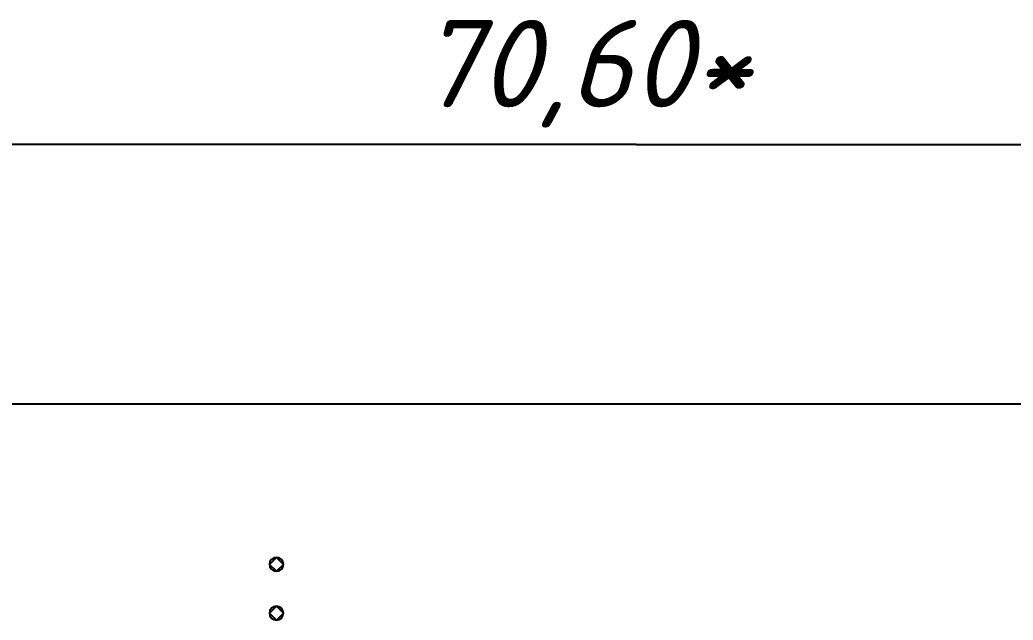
# Model space of a CAD drawing. Header units: inches. Extents: x 5 to 589, y -420 to -5.
# Drawn here: x 422.31 to 450.82, y -71.15 to -53.92 of the extents above; entities that cross this region are included whole.
import ezdxf

# ---------------------------------------------------------------- set-up
doc = ezdxf.new("R2010")
doc.units = ezdxf.units.IN
doc.header["$MEASUREMENT"] = 0
doc.styles.add('ISOCPEUR1', font='isocpeui.ttf', dxfattribs={"height": 4.7625})

msp = doc.modelspace()

# ---------------------------------------------------------------- linework, layer by layer
at = {"color": 18, "true_color": 0x000000}
for p, q in [((440, -57.5), (364.984, -57.5)), ((440, -57.5), (504.565, -57.5)), ((511.374, -64.947), (359.374, -64.947)), ((429.474, -69.547), (429.674, -69.347)), ((429.674, -69.747), (429.474, -69.547)), ((429.674, -69.347), (429.874, -69.547)), ((429.874, -69.547), (429.674, -69.747)), ((429.474, -70.947), (429.674, -70.747)), ((429.674, -71.147), (429.474, -70.947)), ((429.674, -70.747), (429.874, -70.947)), ((429.874, -70.947), (429.674, -71.147))]:
    msp.add_line(p, q, dxfattribs=at)
for centre, start, end in [((429.674, -69.547), 90, 180), ((429.674, -69.547), 180, 270), ((429.674, -69.547), 0, 90), ((429.674, -69.547), 270, 0), ((429.674, -70.947), 90, 180), ((429.674, -70.947), 180, 270), ((429.674, -70.947), 0, 90), ((429.674, -70.947), 270, 0)]:
    msp.add_arc(centre, 0.2, start, end, dxfattribs=at)

# ---------------------------------------------------------------- texts
at = {"color": 18, "true_color": 0x000000, "style": 'ISOCPEUR1'}
msp.add_text('70,60*', height=2.5066, dxfattribs=at).set_placement((433.723, -56.43))

doc.saveas('drawing.dxf')
